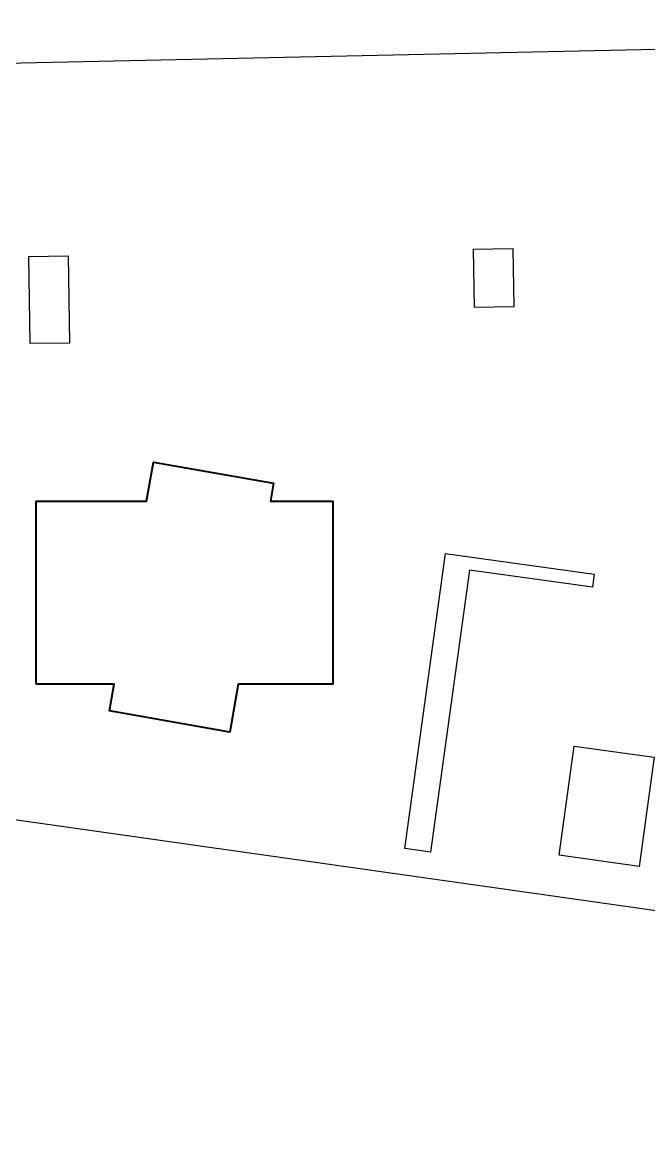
# Model space of a CAD drawing. Header units: millimetres. Extents: x 1822 to 16527, y -301 to 9797.
# Drawn here: x 11685 to 13122, y -301 to 2234 of the extents above; entities that cross this region are included whole.
import ezdxf

# ---------------------------------------------------------------- set-up
doc = ezdxf.new("R2010")
doc.units = ezdxf.units.MM
doc.layers.add('S-Col', color=4, linetype='Continuous')

# ---------------------------------------------------------------- blocks, each defined once
blk = doc.blocks.new('GirisDoseme')
at = {"color": 3, "elevation": 0.4}
blk.add_lwpolyline([(469.6, 1209), (-748.4, 1200), (-738.9, -267.3), (-59.2, -359.2), (365, -392.2), (3174.3, -790.9), (3612.9, -838.8), (4047.6, -909.2), (4919.7, -1025.1), (6061.2, -1216.1), (6024.3, 1319.3), (4428.6, 1296.7), (3988.8, 1284.3), (469.6, 1209)], close=True, dxfattribs=at)
at = {"color": 1, "linetype": 'Continuous', "lineweight": 40, "ltscale": 1.4, "elevation": 0.4}
blk.add_lwpolyline([(1251.5, -200.2), (1251.5, 219.8), (1504.2, 219.8), (1520, 309.7), (1795.8, 261.1), (1788.5, 219.8), (1931.5, 219.8), (1931.5, -200.2), (1714.4, -200.2), (1695.1, -310.1), (1419.3, -261.5), (1430.1, -200.2)], close=True, dxfattribs=at)
at = {"color": 1, "elevation": 0.4}
blk.add_lwpolyline([(2450.6, -592.9), (2485.2, -342.2), (2668.5, -367.6), (2633.9, -618.2), (2450.6, -592.9)], dxfattribs=at)
blk = doc.blocks.new('colon2')
at = {"color": 3, "elevation": -65.6}
blk.add_lwpolyline([(-4727.5, -677.1), (-4731, -477.2), (-4641, -475.6), (-4637.5, -675.6), (-4727.5, -677.1)], dxfattribs=at)
at = {"color": 3}
blk.add_lwpolyline([(-3708.8, -594.2), (-3711.1, -460), (-3621.1, -458.4), (-3618.8, -592.7), (-3708.8, -594.2)], dxfattribs=at)
at = {"layer": 'S-Col', "color": 3, "elevation": -0.5}
blk.add_lwpolyline([(-3438.1, -1235.6), (-3719.9, -1196.6), (-3809.3, -1844.2), (-3868.8, -1835.7), (-3775.2, -1158.7), (-3434, -1205.9)], close=True, dxfattribs=at)

msp = doc.modelspace()

# ---------------------------------------------------------------- block references
for name, p in [('GirisDoseme', (10465.664, 914.685, -1.185)), ('colon2', (16430.839, 2173.107, -0.815))]:
    msp.add_blockref(name, p)

doc.saveas('drawing.dxf')
